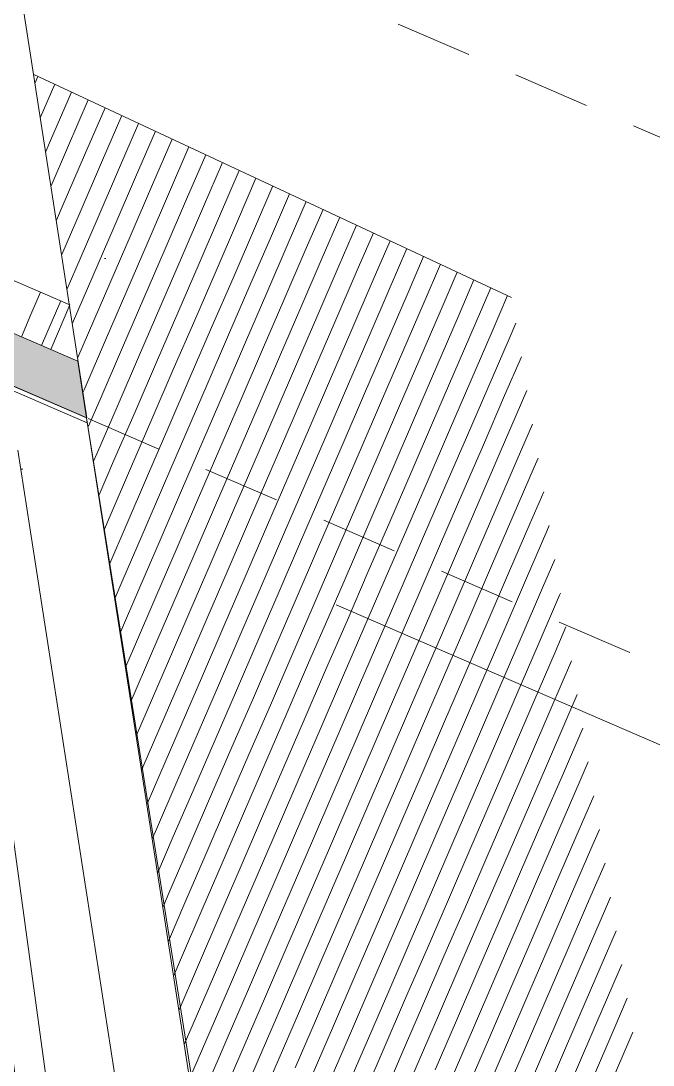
# Model space of a CAD drawing. Header units: millimetres. Extents: x 12535370 to 12566104, y 356204400 to 356234587.
# Drawn here: x 12554841 to 12557449, y 356220741 to 356225046 of the extents above; entities that cross this region are included whole.
import ezdxf
from ezdxf.enums import TextEntityAlignment as Align

# ---------------------------------------------------------------- set-up
doc = ezdxf.new("R2010")
doc.units = ezdxf.units.MM
doc.header["$MEASUREMENT"] = 0
doc.linetypes.add('Dashed Long', pattern=[529.166651, 317.499995, -211.666656])
doc.linetypes.add('Dot & Dashed', pattern=[6702.78, 3527.78, -1763.89, 0, -1411.11])
for name, color, linetype in [('New_045 Dachkonstruktionen', 7, 'Continuous'), ('New_255 Plangrafiken', 7, 'Continuous'), ('New_290 Raster _ Achsen', 7, 'Continuous')]:
    doc.layers.add(name, color=color, linetype=linetype)
for name, color, linetype, lineweight in [('New_045 Dachkonstruktionen_Pen_No__1', 7, 'Continuous', 13), ('New_255 Plangrafiken_Pen_No__1', 7, 'Continuous', 13), ('New_255 Plangrafiken_Pen_No__39', 8, 'Continuous', 13), ('New_290 Raster _ Achsen_Pen_No__108', 7, 'Continuous', 13), ('New_Baulinie_Pen_No__21', 1, 'Continuous', 13)]:
    doc.layers.add(name, color=color, linetype=linetype, lineweight=lineweight)
doc.layers.add('New_255 Plangrafiken_Pen_No__38', color=253, linetype='Continuous', lineweight=13, true_color=0xa2a2a2)
doc.styles.add('GENERATED_STYLE_1', font='arial.ttf')

# ---------------------------------------------------------------- blocks, each defined once
blk = doc.blocks.new('Roof_1', base_point=(12552145.5, 356220991.7))
at = {"layer": 'New_045 Dachkonstruktionen_Pen_No__1', "color": 7, "linetype": 'Continuous', "lineweight": 13, "flags": 128}
for points in [[(12555111.4, 356223410.1), (12551499.4, 356224970.4)], [(12551502.8, 356224949.7), (12555114.6, 356223389.4)], [(12555111.4, 356223410.1), (12555849.2, 356218685.4)], [(12555114.6, 356223389.4), (12555111.4, 356223410.1)]]:
    blk.add_lwpolyline(points, dxfattribs=at)
blk = doc.blocks.new('*X10', base_point=(12240439.2, 356160438.4))
at = {"layer": 'New_255 Plangrafiken_Pen_No__39', "color": 8, "linetype": 'Continuous', "lineweight": 13}
for p, q in [((12554922.1, 356223927.5), (12554882.5, 356223835.7)), ((12554922.1, 356223927.5), (12554882.5, 356223835.7)), ((12555005.6, 356223891.5), (12554966, 356223799.7)), ((12555005.6, 356223891.5), (12554966, 356223799.7)), ((12554882.5, 356223835.7), (12554842.8, 356223743.9)), ((12554882.5, 356223835.7), (12554842.8, 356223743.9)), ((12554966, 356223799.7), (12554926.3, 356223707.9)), ((12554966, 356223799.7), (12554926.3, 356223707.9))]:
    blk.add_line(p, q, dxfattribs=at)
blk = doc.blocks.new('Fill_2', base_point=(12240439.2, 356160438.4))
at = {"layer": 'New_255 Plangrafiken_Pen_No__39', "color": 8, "linetype": 'Continuous', "lineweight": 13, "flags": 128}
blk.add_lwpolyline([(12554964.2, 356223691.5), (12544705.2, 356228123.2), (12544784.6, 356228306.8), (12555043.5, 356223875.1)], close=True, dxfattribs=at)
at = {"layer": 'New_255 Plangrafiken_Pen_No__39', "color": 8, "linetype": 'Continuous', "lineweight": 13}
blk.add_blockref('*X10', (12240439.2, 356160438.4), dxfattribs=at)
blk = doc.blocks.new('*X12', base_point=(12240439.2, 356160438.4))
at = {"layer": 'New_255 Plangrafiken_Pen_No__39', "color": 8, "linetype": 'Continuous', "lineweight": 13}
for p, q in [((12554911.4, 356224817.4), (12554900, 356224790.8)), ((12554911.4, 356224817.4), (12554900, 356224790.8)), ((12554980.6, 356224785.1), (12554921.9, 356224649.3)), ((12554980.6, 356224785.1), (12554921.9, 356224649.3)), ((12555049.8, 356224752.8), (12554963.5, 356224553)), ((12555049.8, 356224752.8), (12554963.5, 356224553)), ((12555119, 356224720.6), (12555033.6, 356224522.8)), ((12555119, 356224720.6), (12555033.6, 356224522.8)), ((12555188.2, 356224688.3), (12555103.6, 356224492.5)), ((12555188.2, 356224688.3), (12555103.6, 356224492.5)), ((12555257.4, 356224656), (12555173.7, 356224462.3)), ((12555257.4, 356224656), (12555173.7, 356224462.3)), ((12555326.6, 356224623.8), (12555243.7, 356224432)), ((12555326.6, 356224623.8), (12555243.7, 356224432)), ((12555395.7, 356224591.5), (12555313.8, 356224401.7)), ((12555395.7, 356224591.5), (12555313.8, 356224401.7)), ((12554963.5, 356224553), (12554943.9, 356224507.7)), ((12554963.5, 356224553), (12554943.9, 356224507.7)), ((12555464.9, 356224559.2), (12555383.8, 356224371.5)), ((12555464.9, 356224559.2), (12555383.8, 356224371.5)), ((12555534.1, 356224526.9), (12555453.9, 356224341.2)), ((12555534.1, 356224526.9), (12555453.9, 356224341.2)), ((12555033.6, 356224522.8), (12554965.9, 356224366.1)), ((12555033.6, 356224522.8), (12554965.9, 356224366.1)), ((12555103.6, 356224492.5), (12555015.5, 356224288.6)), ((12555103.6, 356224492.5), (12555015.5, 356224288.6)), ((12555603.3, 356224494.7), (12555523.9, 356224310.9)), ((12555603.3, 356224494.7), (12555523.9, 356224310.9)), ((12555173.7, 356224462.3), (12555085.6, 356224258.3)), ((12555173.7, 356224462.3), (12555085.6, 356224258.3)), ((12555672.5, 356224462.4), (12555594, 356224280.7)), ((12555672.5, 356224462.4), (12555594, 356224280.7)), ((12555243.7, 356224432), (12555155.6, 356224228.1)), ((12555243.7, 356224432), (12555155.6, 356224228.1)), ((12555313.8, 356224401.7), (12555225.7, 356224197.8)), ((12555313.8, 356224401.7), (12555225.7, 356224197.8)), ((12555741.7, 356224430.1), (12555664.1, 356224250.4)), ((12555741.7, 356224430.1), (12555664.1, 356224250.4)), ((12555810.9, 356224397.9), (12555734.1, 356224220.2)), ((12555810.9, 356224397.9), (12555734.1, 356224220.2)), ((12555383.8, 356224371.5), (12555295.7, 356224167.6)), ((12555383.8, 356224371.5), (12555295.7, 356224167.6)), ((12555880.1, 356224365.6), (12555804.2, 356224189.9)), ((12555880.1, 356224365.6), (12555804.2, 356224189.9)), ((12555453.9, 356224341.2), (12555365.8, 356224137.3)), ((12555453.9, 356224341.2), (12555365.8, 356224137.3)), ((12555523.9, 356224310.9), (12555435.9, 356224107)), ((12555523.9, 356224310.9), (12555435.9, 356224107)), ((12555949.2, 356224333.3), (12555874.2, 356224159.6)), ((12555949.2, 356224333.3), (12555874.2, 356224159.6)), ((12555015.5, 356224288.6), (12554987.9, 356224224.6)), ((12555015.5, 356224288.6), (12554987.9, 356224224.6)), ((12555594, 356224280.7), (12555505.9, 356224076.8)), ((12555594, 356224280.7), (12555505.9, 356224076.8)), ((12556018.4, 356224301.1), (12555944.3, 356224129.4)), ((12556018.4, 356224301.1), (12555944.3, 356224129.4)), ((12556087.6, 356224268.8), (12556014.3, 356224099.1)), ((12556087.6, 356224268.8), (12556014.3, 356224099.1)), ((12555085.6, 356224258.3), (12555009.8, 356224083)), ((12555085.6, 356224258.3), (12555009.8, 356224083)), ((12555155.6, 356224228.1), (12555067.6, 356224024.2)), ((12555155.6, 356224228.1), (12555067.6, 356224024.2)), ((12555664.1, 356224250.4), (12555576, 356224046.5)), ((12555664.1, 356224250.4), (12555576, 356224046.5)), ((12556156.8, 356224236.5), (12556084.4, 356224068.8)), ((12556156.8, 356224236.5), (12556084.4, 356224068.8)), ((12555225.7, 356224197.8), (12555137.6, 356223993.9)), ((12555225.7, 356224197.8), (12555137.6, 356223993.9)), ((12555734.1, 356224220.2), (12555646, 356224016.2)), ((12555734.1, 356224220.2), (12555646, 356224016.2)), ((12555804.2, 356224189.9), (12555716.1, 356223986)), ((12555804.2, 356224189.9), (12555716.1, 356223986)), ((12556226, 356224204.2), (12556154.4, 356224038.6)), ((12556226, 356224204.2), (12556154.4, 356224038.6)), ((12555295.7, 356224167.6), (12555207.7, 356223963.6)), ((12555295.7, 356224167.6), (12555207.7, 356223963.6)), ((12555874.2, 356224159.6), (12555786.1, 356223955.7)), ((12555874.2, 356224159.6), (12555786.1, 356223955.7)), ((12556295.2, 356224172), (12556224.5, 356224008.3)), ((12556295.2, 356224172), (12556224.5, 356224008.3)), ((12556364.4, 356224139.7), (12556294.5, 356223978.1)), ((12556364.4, 356224139.7), (12556294.5, 356223978.1)), ((12555365.8, 356224137.3), (12555277.7, 356223933.4)), ((12555365.8, 356224137.3), (12555277.7, 356223933.4)), ((12555435.9, 356224107), (12555347.8, 356223903.1)), ((12555435.9, 356224107), (12555347.8, 356223903.1)), ((12555944.3, 356224129.4), (12555856.2, 356223925.5)), ((12555944.3, 356224129.4), (12555856.2, 356223925.5)), ((12556014.3, 356224099.1), (12555926.2, 356223895.2)), ((12556014.3, 356224099.1), (12555926.2, 356223895.2)), ((12556433.6, 356224107.4), (12556364.6, 356223947.8)), ((12556433.6, 356224107.4), (12556364.6, 356223947.8)), ((12555505.9, 356224076.8), (12555417.8, 356223872.9)), ((12555505.9, 356224076.8), (12555417.8, 356223872.9)), ((12556084.4, 356224068.8), (12555996.3, 356223864.9)), ((12556084.4, 356224068.8), (12555996.3, 356223864.9)), ((12556502.7, 356224075.2), (12556434.6, 356223917.5)), ((12556502.7, 356224075.2), (12556434.6, 356223917.5)), ((12555067.6, 356224024.2), (12555031.8, 356223941.4)), ((12555067.6, 356224024.2), (12555031.8, 356223941.4)), ((12555576, 356224046.5), (12555487.9, 356223842.6)), ((12555576, 356224046.5), (12555487.9, 356223842.6)), ((12555646, 356224016.2), (12555557.9, 356223812.3)), ((12555646, 356224016.2), (12555557.9, 356223812.3)), ((12556154.4, 356224038.6), (12556066.3, 356223834.7)), ((12556154.4, 356224038.6), (12556066.3, 356223834.7)), ((12556571.9, 356224042.9), (12556504.7, 356223887.3)), ((12556571.9, 356224042.9), (12556504.7, 356223887.3)), ((12556641.1, 356224010.6), (12556574.8, 356223857)), ((12556641.1, 356224010.6), (12556574.8, 356223857)), ((12555137.6, 356223993.9), (12555053.8, 356223799.9)), ((12555137.6, 356223993.9), (12555053.8, 356223799.9)), ((12555716.1, 356223986), (12555628, 356223782.1)), ((12555716.1, 356223986), (12555628, 356223782.1)), ((12556224.5, 356224008.3), (12556136.4, 356223804.4)), ((12556224.5, 356224008.3), (12556136.4, 356223804.4)), ((12556294.5, 356223978.1), (12556206.5, 356223774.1)), ((12556294.5, 356223978.1), (12556206.5, 356223774.1)), ((12556710.3, 356223978.3), (12556644.8, 356223826.7)), ((12556710.3, 356223978.3), (12556644.8, 356223826.7)), ((12555207.7, 356223963.6), (12555119.6, 356223759.7)), ((12555207.7, 356223963.6), (12555119.6, 356223759.7)), ((12555277.7, 356223933.4), (12555189.6, 356223729.5)), ((12555277.7, 356223933.4), (12555189.6, 356223729.5)), ((12555786.1, 356223955.7), (12555698, 356223751.8)), ((12555786.1, 356223955.7), (12555698, 356223751.8)), ((12555856.2, 356223925.5), (12555768.1, 356223721.6)), ((12555856.2, 356223925.5), (12555768.1, 356223721.6)), ((12556364.6, 356223947.8), (12556276.5, 356223743.9)), ((12556364.6, 356223947.8), (12556276.5, 356223743.9)), ((12556779.5, 356223946.1), (12556714.9, 356223796.5)), ((12556779.5, 356223946.1), (12556714.9, 356223796.5)), ((12555347.8, 356223903.1), (12555259.7, 356223699.2)), ((12555347.8, 356223903.1), (12555259.7, 356223699.2)), ((12555926.2, 356223895.2), (12555838.2, 356223691.3)), ((12555926.2, 356223895.2), (12555838.2, 356223691.3)), ((12556434.6, 356223917.5), (12556346.6, 356223713.6)), ((12556434.6, 356223917.5), (12556346.6, 356223713.6)), ((12556504.7, 356223887.3), (12556416.6, 356223683.4)), ((12556504.7, 356223887.3), (12556416.6, 356223683.4)), ((12556848.7, 356223913.8), (12556784.9, 356223766.2)), ((12556848.7, 356223913.8), (12556784.9, 356223766.2)), ((12555417.8, 356223872.9), (12555329.7, 356223669)), ((12555417.8, 356223872.9), (12555329.7, 356223669)), ((12555487.9, 356223842.6), (12555399.8, 356223638.7)), ((12555487.9, 356223842.6), (12555399.8, 356223638.7)), ((12555996.3, 356223864.9), (12555908.2, 356223661)), ((12555996.3, 356223864.9), (12555908.2, 356223661)), ((12556574.8, 356223857), (12556486.7, 356223653.1)), ((12556574.8, 356223857), (12556486.7, 356223653.1)), ((12555557.9, 356223812.3), (12555469.8, 356223608.4)), ((12555557.9, 356223812.3), (12555469.8, 356223608.4)), ((12556066.3, 356223834.7), (12555978.3, 356223630.8)), ((12556066.3, 356223834.7), (12555978.3, 356223630.8)), ((12556136.4, 356223804.4), (12556048.3, 356223600.5)), ((12556136.4, 356223804.4), (12556048.3, 356223600.5)), ((12556644.8, 356223826.7), (12556556.7, 356223622.8)), ((12556644.8, 356223826.7), (12556556.7, 356223622.8)), ((12556714.9, 356223796.5), (12556626.8, 356223592.6)), ((12556714.9, 356223796.5), (12556626.8, 356223592.6)), ((12556882.9, 356223800.7), (12556855, 356223736)), ((12556882.9, 356223800.7), (12556855, 356223736)), ((12555119.6, 356223759.7), (12555075.8, 356223658.3)), ((12555119.6, 356223759.7), (12555075.8, 356223658.3)), ((12555628, 356223782.1), (12555539.9, 356223578.2)), ((12555628, 356223782.1), (12555539.9, 356223578.2)), ((12555698, 356223751.8), (12555610, 356223547.9)), ((12555698, 356223751.8), (12555610, 356223547.9)), ((12556206.5, 356223774.1), (12556118.4, 356223570.2)), ((12556206.5, 356223774.1), (12556118.4, 356223570.2)), ((12556784.9, 356223766.2), (12556696.8, 356223562.3)), ((12556784.9, 356223766.2), (12556696.8, 356223562.3)), ((12555189.6, 356223729.5), (12555101.5, 356223525.6)), ((12555189.6, 356223729.5), (12555101.5, 356223525.6)), ((12555768.1, 356223721.6), (12555680, 356223517.6)), ((12555768.1, 356223721.6), (12555680, 356223517.6)), ((12556276.5, 356223743.9), (12556188.4, 356223540)), ((12556276.5, 356223743.9), (12556188.4, 356223540)), ((12556346.6, 356223713.6), (12556258.5, 356223509.7)), ((12556346.6, 356223713.6), (12556258.5, 356223509.7)), ((12556855, 356223736), (12556766.9, 356223532.1)), ((12556855, 356223736), (12556766.9, 356223532.1)), ((12555259.7, 356223699.2), (12555171.6, 356223495.3)), ((12555259.7, 356223699.2), (12555171.6, 356223495.3)), ((12555329.7, 356223669), (12555241.7, 356223465)), ((12555329.7, 356223669), (12555241.7, 356223465)), ((12555838.2, 356223691.3), (12555750.1, 356223487.4)), ((12555838.2, 356223691.3), (12555750.1, 356223487.4)), ((12556416.6, 356223683.4), (12556328.5, 356223479.5)), ((12556416.6, 356223683.4), (12556328.5, 356223479.5)), ((12555399.8, 356223638.7), (12555311.7, 356223434.8)), ((12555399.8, 356223638.7), (12555311.7, 356223434.8)), ((12555908.2, 356223661), (12555820.1, 356223457.1)), ((12555908.2, 356223661), (12555820.1, 356223457.1)), ((12555978.3, 356223630.8), (12555890.2, 356223426.9)), ((12555978.3, 356223630.8), (12555890.2, 356223426.9)), ((12556486.7, 356223653.1), (12556398.6, 356223449.2)), ((12556486.7, 356223653.1), (12556398.6, 356223449.2)), ((12556556.7, 356223622.8), (12556468.6, 356223418.9)), ((12556556.7, 356223622.8), (12556468.6, 356223418.9)), ((12556905.9, 356223661.5), (12556836.9, 356223501.8)), ((12556905.9, 356223661.5), (12556836.9, 356223501.8)), ((12555469.8, 356223608.4), (12555381.8, 356223404.5)), ((12555469.8, 356223608.4), (12555381.8, 356223404.5)), ((12556048.3, 356223600.5), (12555960.2, 356223396.6)), ((12556048.3, 356223600.5), (12555960.2, 356223396.6)), ((12556626.8, 356223592.6), (12556538.7, 356223388.7)), ((12556626.8, 356223592.6), (12556538.7, 356223388.7)), ((12555539.9, 356223578.2), (12555451.8, 356223374.3)), ((12555539.9, 356223578.2), (12555451.8, 356223374.3)), ((12555610, 356223547.9), (12555521.9, 356223344)), ((12555610, 356223547.9), (12555521.9, 356223344)), ((12556118.4, 356223570.2), (12556030.3, 356223366.3)), ((12556118.4, 356223570.2), (12556030.3, 356223366.3)), ((12556188.4, 356223540), (12556100.3, 356223336.1)), ((12556188.4, 356223540), (12556100.3, 356223336.1)), ((12556696.8, 356223562.3), (12556608.7, 356223358.4)), ((12556696.8, 356223562.3), (12556608.7, 356223358.4)), ((12555101.5, 356223525.6), (12555097.7, 356223516.8)), ((12555101.5, 356223525.6), (12555097.7, 356223516.8)), ((12555171.6, 356223495.3), (12555119.7, 356223375.2)), ((12555171.6, 356223495.3), (12555119.7, 356223375.2)), ((12555680, 356223517.6), (12555591.9, 356223313.7)), ((12555680, 356223517.6), (12555591.9, 356223313.7)), ((12556258.5, 356223509.7), (12556170.4, 356223305.8)), ((12556258.5, 356223509.7), (12556170.4, 356223305.8)), ((12556766.9, 356223532.1), (12556678.8, 356223328.1)), ((12556766.9, 356223532.1), (12556678.8, 356223328.1)), ((12556836.9, 356223501.8), (12556748.9, 356223297.9)), ((12556836.9, 356223501.8), (12556748.9, 356223297.9)), ((12556928.9, 356223522.3), (12556907, 356223471.5)), ((12556928.9, 356223522.3), (12556907, 356223471.5)), ((12555241.7, 356223465), (12555153.6, 356223261.1)), ((12555241.7, 356223465), (12555153.6, 356223261.1)), ((12555750.1, 356223487.4), (12555662, 356223283.5)), ((12555750.1, 356223487.4), (12555662, 356223283.5)), ((12555820.1, 356223457.1), (12555732, 356223253.2)), ((12555820.1, 356223457.1), (12555732, 356223253.2)), ((12556328.5, 356223479.5), (12556240.4, 356223275.5)), ((12556328.5, 356223479.5), (12556240.4, 356223275.5)), ((12556907, 356223471.5), (12556818.9, 356223267.6)), ((12556907, 356223471.5), (12556818.9, 356223267.6)), ((12555311.7, 356223434.8), (12555223.6, 356223230.9)), ((12555311.7, 356223434.8), (12555223.6, 356223230.9)), ((12555890.2, 356223426.9), (12555802.1, 356223222.9)), ((12555890.2, 356223426.9), (12555802.1, 356223222.9)), ((12556398.6, 356223449.2), (12556310.5, 356223245.3)), ((12556398.6, 356223449.2), (12556310.5, 356223245.3)), ((12556468.6, 356223418.9), (12556380.6, 356223215)), ((12556468.6, 356223418.9), (12556380.6, 356223215)), ((12555381.8, 356223404.5), (12555293.7, 356223200.6)), ((12555381.8, 356223404.5), (12555293.7, 356223200.6)), ((12555451.8, 356223374.3), (12555363.7, 356223170.3)), ((12555451.8, 356223374.3), (12555363.7, 356223170.3)), ((12555960.2, 356223396.6), (12555872.1, 356223192.7)), ((12555960.2, 356223396.6), (12555872.1, 356223192.7)), ((12556030.3, 356223366.3), (12555942.2, 356223162.4)), ((12556030.3, 356223366.3), (12555942.2, 356223162.4)), ((12556538.7, 356223388.7), (12556450.6, 356223184.8)), ((12556538.7, 356223388.7), (12556450.6, 356223184.8)), ((12556951.9, 356223383.1), (12556889, 356223237.4)), ((12556951.9, 356223383.1), (12556889, 356223237.4)), ((12555521.9, 356223344), (12555433.8, 356223140.1)), ((12555521.9, 356223344), (12555433.8, 356223140.1)), ((12556100.3, 356223336.1), (12556012.3, 356223132.2)), ((12556100.3, 356223336.1), (12556012.3, 356223132.2)), ((12556608.7, 356223358.4), (12556520.7, 356223154.5)), ((12556608.7, 356223358.4), (12556520.7, 356223154.5)), ((12556678.8, 356223328.1), (12556590.7, 356223124.2)), ((12556678.8, 356223328.1), (12556590.7, 356223124.2)), ((12555591.9, 356223313.7), (12555503.8, 356223109.8)), ((12555591.9, 356223313.7), (12555503.8, 356223109.8)), ((12555662, 356223283.5), (12555573.9, 356223079.6)), ((12555662, 356223283.5), (12555573.9, 356223079.6)), ((12556170.4, 356223305.8), (12556082.3, 356223101.9)), ((12556170.4, 356223305.8), (12556082.3, 356223101.9)), ((12556748.9, 356223297.9), (12556660.8, 356223094)), ((12556748.9, 356223297.9), (12556660.8, 356223094)), ((12555153.6, 356223261.1), (12555141.7, 356223233.6)), ((12555153.6, 356223261.1), (12555141.7, 356223233.6)), ((12555732, 356223253.2), (12555643.9, 356223049.3)), ((12555732, 356223253.2), (12555643.9, 356223049.3)), ((12556240.4, 356223275.5), (12556152.4, 356223071.6)), ((12556240.4, 356223275.5), (12556152.4, 356223071.6)), ((12556310.5, 356223245.3), (12556222.4, 356223041.4)), ((12556310.5, 356223245.3), (12556222.4, 356223041.4)), ((12556818.9, 356223267.6), (12556730.8, 356223063.7)), ((12556818.9, 356223267.6), (12556730.8, 356223063.7)), ((12556889, 356223237.4), (12556800.9, 356223033.4)), ((12556889, 356223237.4), (12556800.9, 356223033.4)), ((12556974.9, 356223243.9), (12556959, 356223207.1)), ((12556974.9, 356223243.9), (12556959, 356223207.1)), ((12555223.6, 356223230.9), (12555163.7, 356223092.1)), ((12555223.6, 356223230.9), (12555163.7, 356223092.1)), ((12555293.7, 356223200.6), (12555205.6, 356222996.7)), ((12555293.7, 356223200.6), (12555205.6, 356222996.7)), ((12555802.1, 356223222.9), (12555714, 356223019)), ((12555802.1, 356223222.9), (12555714, 356223019)), ((12555872.1, 356223192.7), (12555784.1, 356222988.8)), ((12555872.1, 356223192.7), (12555784.1, 356222988.8)), ((12556380.6, 356223215), (12556292.5, 356223011.1)), ((12556380.6, 356223215), (12556292.5, 356223011.1)), ((12556959, 356223207.1), (12556870.9, 356223003.2)), ((12556959, 356223207.1), (12556870.9, 356223003.2)), ((12555363.7, 356223170.3), (12555275.6, 356222966.4)), ((12555363.7, 356223170.3), (12555275.6, 356222966.4)), ((12555942.2, 356223162.4), (12555854.1, 356222958.5)), ((12555942.2, 356223162.4), (12555854.1, 356222958.5)), ((12556450.6, 356223184.8), (12556362.5, 356222980.8)), ((12556450.6, 356223184.8), (12556362.5, 356222980.8)), ((12556520.7, 356223154.5), (12556432.6, 356222950.6)), ((12556520.7, 356223154.5), (12556432.6, 356222950.6)), ((12555433.8, 356223140.1), (12555345.7, 356222936.2)), ((12555433.8, 356223140.1), (12555345.7, 356222936.2)), ((12555503.8, 356223109.8), (12555415.8, 356222905.9)), ((12555503.8, 356223109.8), (12555415.8, 356222905.9)), ((12556012.3, 356223132.2), (12555924.2, 356222928.2)), ((12556012.3, 356223132.2), (12555924.2, 356222928.2)), ((12556590.7, 356223124.2), (12556502.6, 356222920.3)), ((12556590.7, 356223124.2), (12556502.6, 356222920.3)), ((12555573.9, 356223079.6), (12555485.8, 356222875.6)), ((12555573.9, 356223079.6), (12555485.8, 356222875.6)), ((12556082.3, 356223101.9), (12555994.2, 356222898)), ((12556082.3, 356223101.9), (12555994.2, 356222898)), ((12556152.4, 356223071.6), (12556064.3, 356222867.7)), ((12556152.4, 356223071.6), (12556064.3, 356222867.7)), ((12556660.8, 356223094), (12556572.7, 356222890.1)), ((12556660.8, 356223094), (12556572.7, 356222890.1)), ((12556730.8, 356223063.7), (12556642.7, 356222859.8)), ((12556730.8, 356223063.7), (12556642.7, 356222859.8)), ((12556997.9, 356223104.7), (12556941, 356222972.9)), ((12556997.9, 356223104.7), (12556941, 356222972.9)), ((12555643.9, 356223049.3), (12555555.9, 356222845.4)), ((12555643.9, 356223049.3), (12555555.9, 356222845.4)), ((12555714, 356223019), (12555625.9, 356222815.1)), ((12555714, 356223019), (12555625.9, 356222815.1)), ((12556222.4, 356223041.4), (12556134.3, 356222837.5)), ((12556222.4, 356223041.4), (12556134.3, 356222837.5)), ((12556800.9, 356223033.4), (12556712.8, 356222829.5)), ((12556800.9, 356223033.4), (12556712.8, 356222829.5)), ((12555205.6, 356222996.7), (12555185.6, 356222950.5)), ((12555205.6, 356222996.7), (12555185.6, 356222950.5)), ((12555784.1, 356222988.8), (12555696, 356222784.9)), ((12555784.1, 356222988.8), (12555696, 356222784.9)), ((12556292.5, 356223011.1), (12556204.4, 356222807.2)), ((12556292.5, 356223011.1), (12556204.4, 356222807.2)), ((12556362.5, 356222980.8), (12556274.4, 356222776.9)), ((12556362.5, 356222980.8), (12556274.4, 356222776.9)), ((12556870.9, 356223003.2), (12556782.8, 356222799.3)), ((12556870.9, 356223003.2), (12556782.8, 356222799.3)), ((12555275.6, 356222966.4), (12555207.6, 356222808.9)), ((12555275.6, 356222966.4), (12555207.6, 356222808.9)), ((12555345.7, 356222936.2), (12555257.6, 356222732.3)), ((12555345.7, 356222936.2), (12555257.6, 356222732.3)), ((12555854.1, 356222958.5), (12555766, 356222754.6)), ((12555854.1, 356222958.5), (12555766, 356222754.6)), ((12556432.6, 356222950.6), (12556344.5, 356222746.7)), ((12556432.6, 356222950.6), (12556344.5, 356222746.7)), ((12556941, 356222972.9), (12556852.9, 356222769)), ((12556941, 356222972.9), (12556852.9, 356222769)), ((12557011, 356222942.7), (12556923, 356222738.7)), ((12557011, 356222942.7), (12556923, 356222738.7)), ((12557020.9, 356222965.5), (12557011, 356222942.7)), ((12557020.9, 356222965.5), (12557011, 356222942.7)), ((12555415.8, 356222905.9), (12555327.7, 356222702)), ((12555415.8, 356222905.9), (12555327.7, 356222702)), ((12555924.2, 356222928.2), (12555836.1, 356222724.3)), ((12555924.2, 356222928.2), (12555836.1, 356222724.3)), ((12555994.2, 356222898), (12555906.1, 356222694.1)), ((12555994.2, 356222898), (12555906.1, 356222694.1)), ((12556502.6, 356222920.3), (12556414.5, 356222716.4)), ((12556502.6, 356222920.3), (12556414.5, 356222716.4)), ((12556572.7, 356222890.1), (12556484.6, 356222686.1)), ((12556572.7, 356222890.1), (12556484.6, 356222686.1)), ((12555485.8, 356222875.6), (12555397.7, 356222671.7)), ((12555485.8, 356222875.6), (12555397.7, 356222671.7)), ((12556064.3, 356222867.7), (12555976.2, 356222663.8)), ((12556064.3, 356222867.7), (12555976.2, 356222663.8)), ((12556642.7, 356222859.8), (12556554.7, 356222655.9)), ((12556642.7, 356222859.8), (12556554.7, 356222655.9)), ((12555555.9, 356222845.4), (12555467.8, 356222641.5)), ((12555555.9, 356222845.4), (12555467.8, 356222641.5)), ((12555625.9, 356222815.1), (12555537.8, 356222611.2)), ((12555625.9, 356222815.1), (12555537.8, 356222611.2)), ((12556134.3, 356222837.5), (12556046.2, 356222633.5)), ((12556134.3, 356222837.5), (12556046.2, 356222633.5)), ((12556204.4, 356222807.2), (12556116.3, 356222603.3)), ((12556204.4, 356222807.2), (12556116.3, 356222603.3)), ((12556712.8, 356222829.5), (12556624.7, 356222625.6)), ((12556712.8, 356222829.5), (12556624.7, 356222625.6)), ((12557043.9, 356222826.3), (12556993, 356222708.5)), ((12557043.9, 356222826.3), (12556993, 356222708.5)), ((12555696, 356222784.9), (12555607.9, 356222580.9)), ((12555696, 356222784.9), (12555607.9, 356222580.9)), ((12556274.4, 356222776.9), (12556186.4, 356222573)), ((12556274.4, 356222776.9), (12556186.4, 356222573)), ((12556782.8, 356222799.3), (12556694.8, 356222595.4)), ((12556782.8, 356222799.3), (12556694.8, 356222595.4)), ((12556852.9, 356222769), (12556764.8, 356222565.1)), ((12556852.9, 356222769), (12556764.8, 356222565.1)), ((12555257.6, 356222732.3), (12555229.6, 356222667.4)), ((12555257.6, 356222732.3), (12555229.6, 356222667.4)), ((12555766, 356222754.6), (12555677.9, 356222550.7)), ((12555766, 356222754.6), (12555677.9, 356222550.7)), ((12555836.1, 356222724.3), (12555748, 356222520.4)), ((12555836.1, 356222724.3), (12555748, 356222520.4)), ((12556344.5, 356222746.7), (12556256.4, 356222542.8)), ((12556344.5, 356222746.7), (12556256.4, 356222542.8)), ((12556923, 356222738.7), (12556834.9, 356222534.8)), ((12556923, 356222738.7), (12556834.9, 356222534.8)), ((12555327.7, 356222702), (12555251.6, 356222525.8)), ((12555327.7, 356222702), (12555251.6, 356222525.8)), ((12555906.1, 356222694.1), (12555818, 356222490.2)), ((12555906.1, 356222694.1), (12555818, 356222490.2)), ((12556414.5, 356222716.4), (12556326.5, 356222512.5)), ((12556414.5, 356222716.4), (12556326.5, 356222512.5)), ((12556484.6, 356222686.1), (12556396.5, 356222482.2)), ((12556484.6, 356222686.1), (12556396.5, 356222482.2)), ((12556993, 356222708.5), (12556904.9, 356222504.6)), ((12556993, 356222708.5), (12556904.9, 356222504.6)), ((12557063.1, 356222678.2), (12556975, 356222474.3)), ((12557063.1, 356222678.2), (12556975, 356222474.3)), ((12557066.9, 356222687.1), (12557063.1, 356222678.2)), ((12557066.9, 356222687.1), (12557063.1, 356222678.2)), ((12555397.7, 356222671.7), (12555309.6, 356222467.8)), ((12555397.7, 356222671.7), (12555309.6, 356222467.8)), ((12555467.8, 356222641.5), (12555379.7, 356222437.6)), ((12555467.8, 356222641.5), (12555379.7, 356222437.6)), ((12555976.2, 356222663.8), (12555888.1, 356222459.9)), ((12555976.2, 356222663.8), (12555888.1, 356222459.9)), ((12556046.2, 356222633.5), (12555958.2, 356222429.6)), ((12556046.2, 356222633.5), (12555958.2, 356222429.6)), ((12556554.7, 356222655.9), (12556466.6, 356222452)), ((12556554.7, 356222655.9), (12556466.6, 356222452)), ((12555537.8, 356222611.2), (12555449.7, 356222407.3)), ((12555537.8, 356222611.2), (12555449.7, 356222407.3)), ((12556116.3, 356222603.3), (12556028.2, 356222399.4)), ((12556116.3, 356222603.3), (12556028.2, 356222399.4)), ((12556624.7, 356222625.6), (12556536.6, 356222421.7)), ((12556624.7, 356222625.6), (12556536.6, 356222421.7)), ((12556694.8, 356222595.4), (12556606.7, 356222391.4)), ((12556694.8, 356222595.4), (12556606.7, 356222391.4)), ((12555607.9, 356222580.9), (12555519.8, 356222377)), ((12555607.9, 356222580.9), (12555519.8, 356222377)), ((12555677.9, 356222550.7), (12555589.9, 356222346.8)), ((12555677.9, 356222550.7), (12555589.9, 356222346.8)), ((12556186.4, 356222573), (12556098.3, 356222369.1)), ((12556186.4, 356222573), (12556098.3, 356222369.1)), ((12556764.8, 356222565.1), (12556676.7, 356222361.2)), ((12556764.8, 356222565.1), (12556676.7, 356222361.2)), ((12557089.9, 356222547.9), (12557045, 356222444)), ((12557089.9, 356222547.9), (12557045, 356222444)), ((12555748, 356222520.4), (12555659.9, 356222316.5)), ((12555748, 356222520.4), (12555659.9, 356222316.5)), ((12556256.4, 356222542.8), (12556168.3, 356222338.8)), ((12556256.4, 356222542.8), (12556168.3, 356222338.8)), ((12556326.5, 356222512.5), (12556238.4, 356222308.6)), ((12556326.5, 356222512.5), (12556238.4, 356222308.6)), ((12556834.9, 356222534.8), (12556746.8, 356222330.9)), ((12556834.9, 356222534.8), (12556746.8, 356222330.9)), ((12556904.9, 356222504.6), (12556816.8, 356222300.7)), ((12556904.9, 356222504.6), (12556816.8, 356222300.7)), ((12555309.6, 356222467.8), (12555273.5, 356222384.2)), ((12555309.6, 356222467.8), (12555273.5, 356222384.2)), ((12555818, 356222490.2), (12555730, 356222286.2)), ((12555818, 356222490.2), (12555730, 356222286.2)), ((12555888.1, 356222459.9), (12555800, 356222256)), ((12555888.1, 356222459.9), (12555800, 356222256)), ((12556396.5, 356222482.2), (12556308.4, 356222278.3)), ((12556396.5, 356222482.2), (12556308.4, 356222278.3)), ((12556975, 356222474.3), (12556886.9, 356222270.4)), ((12556975, 356222474.3), (12556886.9, 356222270.4)), ((12555379.7, 356222437.6), (12555295.5, 356222242.7)), ((12555379.7, 356222437.6), (12555295.5, 356222242.7)), ((12555958.2, 356222429.6), (12555870.1, 356222225.7)), ((12555958.2, 356222429.6), (12555870.1, 356222225.7)), ((12556466.6, 356222452), (12556378.5, 356222248.1)), ((12556466.6, 356222452), (12556378.5, 356222248.1)), ((12556536.6, 356222421.7), (12556448.5, 356222217.8)), ((12556536.6, 356222421.7), (12556448.5, 356222217.8)), ((12557045, 356222444), (12556956.9, 356222240.1)), ((12557045, 356222444), (12556956.9, 356222240.1)), ((12555449.7, 356222407.3), (12555361.7, 356222203.4)), ((12555449.7, 356222407.3), (12555361.7, 356222203.4)), ((12555519.8, 356222377), (12555431.7, 356222173.1)), ((12555519.8, 356222377), (12555431.7, 356222173.1)), ((12556028.2, 356222399.4), (12555940.1, 356222195.5)), ((12556028.2, 356222399.4), (12555940.1, 356222195.5)), ((12556606.7, 356222391.4), (12556518.6, 356222187.5)), ((12556606.7, 356222391.4), (12556518.6, 356222187.5)), ((12557112.9, 356222408.7), (12557027, 356222209.9)), ((12557112.9, 356222408.7), (12557027, 356222209.9)), ((12555589.9, 356222346.8), (12555501.8, 356222142.9)), ((12555589.9, 356222346.8), (12555501.8, 356222142.9)), ((12556098.3, 356222369.1), (12556010.2, 356222165.2)), ((12556098.3, 356222369.1), (12556010.2, 356222165.2)), ((12556168.3, 356222338.8), (12556080.2, 356222134.9)), ((12556168.3, 356222338.8), (12556080.2, 356222134.9)), ((12556676.7, 356222361.2), (12556588.6, 356222157.3)), ((12556676.7, 356222361.2), (12556588.6, 356222157.3)), ((12556746.8, 356222330.9), (12556658.7, 356222127)), ((12556746.8, 356222330.9), (12556658.7, 356222127)), ((12555659.9, 356222316.5), (12555571.8, 356222112.6)), ((12555659.9, 356222316.5), (12555571.8, 356222112.6)), ((12556238.4, 356222308.6), (12556150.3, 356222104.7)), ((12556238.4, 356222308.6), (12556150.3, 356222104.7)), ((12556816.8, 356222300.7), (12556728.8, 356222096.7)), ((12556816.8, 356222300.7), (12556728.8, 356222096.7)), ((12555730, 356222286.2), (12555641.9, 356222082.3)), ((12555730, 356222286.2), (12555641.9, 356222082.3)), ((12555800, 356222256), (12555711.9, 356222052.1)), ((12555800, 356222256), (12555711.9, 356222052.1)), ((12556308.4, 356222278.3), (12556220.3, 356222074.4)), ((12556308.4, 356222278.3), (12556220.3, 356222074.4)), ((12556378.5, 356222248.1), (12556290.4, 356222044.1)), ((12556378.5, 356222248.1), (12556290.4, 356222044.1)), ((12556886.9, 356222270.4), (12556798.8, 356222066.5)), ((12556886.9, 356222270.4), (12556798.8, 356222066.5)), ((12557135.9, 356222269.5), (12557097.1, 356222179.6)), ((12557135.9, 356222269.5), (12557097.1, 356222179.6)), ((12555361.7, 356222203.4), (12555317.5, 356222101.1)), ((12555361.7, 356222203.4), (12555317.5, 356222101.1)), ((12555870.1, 356222225.7), (12555782, 356222021.8)), ((12555870.1, 356222225.7), (12555782, 356222021.8)), ((12556448.5, 356222217.8), (12556360.5, 356222013.9)), ((12556448.5, 356222217.8), (12556360.5, 356222013.9)), ((12556956.9, 356222240.1), (12556868.9, 356222036.2)), ((12556956.9, 356222240.1), (12556868.9, 356222036.2)), ((12557027, 356222209.9), (12556938.9, 356222006)), ((12557027, 356222209.9), (12556938.9, 356222006)), ((12555431.7, 356222173.1), (12555343.6, 356221969.2)), ((12555431.7, 356222173.1), (12555343.6, 356221969.2)), ((12555940.1, 356222195.5), (12555852, 356221991.6)), ((12555940.1, 356222195.5), (12555852, 356221991.6)), ((12556010.2, 356222165.2), (12555922.1, 356221961.3)), ((12556010.2, 356222165.2), (12555922.1, 356221961.3)), ((12556518.6, 356222187.5), (12556430.5, 356221983.6)), ((12556518.6, 356222187.5), (12556430.5, 356221983.6)), ((12557097.1, 356222179.6), (12557009, 356221975.7)), ((12557097.1, 356222179.6), (12557009, 356221975.7)), ((12555501.8, 356222142.9), (12555413.7, 356221939)), ((12555501.8, 356222142.9), (12555413.7, 356221939)), ((12556080.2, 356222134.9), (12555992.1, 356221931)), ((12556080.2, 356222134.9), (12555992.1, 356221931)), ((12556588.6, 356222157.3), (12556500.6, 356221953.4)), ((12556588.6, 356222157.3), (12556500.6, 356221953.4)), ((12556658.7, 356222127), (12556570.6, 356221923.1)), ((12556658.7, 356222127), (12556570.6, 356221923.1)), ((12557158.9, 356222130.3), (12557079, 356221945.4)), ((12557158.9, 356222130.3), (12557079, 356221945.4)), ((12555571.8, 356222112.6), (12555483.7, 356221908.7)), ((12555571.8, 356222112.6), (12555483.7, 356221908.7)), ((12555641.9, 356222082.3), (12555553.8, 356221878.4)), ((12555641.9, 356222082.3), (12555553.8, 356221878.4)), ((12556150.3, 356222104.7), (12556062.2, 356221900.8)), ((12556150.3, 356222104.7), (12556062.2, 356221900.8)), ((12556220.3, 356222074.4), (12556132.3, 356221870.5)), ((12556220.3, 356222074.4), (12556132.3, 356221870.5)), ((12556728.8, 356222096.7), (12556640.7, 356221892.8)), ((12556728.8, 356222096.7), (12556640.7, 356221892.8)), ((12555711.9, 356222052.1), (12555623.8, 356221848.2)), ((12555711.9, 356222052.1), (12555623.8, 356221848.2)), ((12556290.4, 356222044.1), (12556202.3, 356221840.2)), ((12556290.4, 356222044.1), (12556202.3, 356221840.2)), ((12556798.8, 356222066.5), (12556710.7, 356221862.6)), ((12556798.8, 356222066.5), (12556710.7, 356221862.6)), ((12556868.9, 356222036.2), (12556780.8, 356221832.3)), ((12556868.9, 356222036.2), (12556780.8, 356221832.3)), ((12555782, 356222021.8), (12555693.9, 356221817.9)), ((12555782, 356222021.8), (12555693.9, 356221817.9)), ((12555852, 356221991.6), (12555764, 356221787.6)), ((12555852, 356221991.6), (12555764, 356221787.6)), ((12556360.5, 356222013.9), (12556272.4, 356221810)), ((12556360.5, 356222013.9), (12556272.4, 356221810)), ((12556938.9, 356222006), (12556850.8, 356221802.1)), ((12556938.9, 356222006), (12556850.8, 356221802.1)), ((12557181.9, 356221991.1), (12557149.1, 356221915.2)), ((12557181.9, 356221991.1), (12557149.1, 356221915.2)), ((12555343.6, 356221969.2), (12555339.5, 356221959.5)), ((12555343.6, 356221969.2), (12555339.5, 356221959.5)), ((12555922.1, 356221961.3), (12555834, 356221757.4)), ((12555922.1, 356221961.3), (12555834, 356221757.4)), ((12556430.5, 356221983.6), (12556342.4, 356221779.7)), ((12556430.5, 356221983.6), (12556342.4, 356221779.7)), ((12556500.6, 356221953.4), (12556412.5, 356221749.5)), ((12556500.6, 356221953.4), (12556412.5, 356221749.5)), ((12557009, 356221975.7), (12556920.9, 356221771.8)), ((12557009, 356221975.7), (12556920.9, 356221771.8)), ((12557079, 356221945.4), (12556990.9, 356221741.5)), ((12557079, 356221945.4), (12556990.9, 356221741.5)), ((12555413.7, 356221939), (12555361.4, 356221818)), ((12555413.7, 356221939), (12555361.4, 356221818)), ((12555483.7, 356221908.7), (12555395.6, 356221704.8)), ((12555483.7, 356221908.7), (12555395.6, 356221704.8)), ((12555992.1, 356221931), (12555904.1, 356221727.1)), ((12555992.1, 356221931), (12555904.1, 356221727.1)), ((12556062.2, 356221900.8), (12555974.1, 356221696.9)), ((12556062.2, 356221900.8), (12555974.1, 356221696.9)), ((12556570.6, 356221923.1), (12556482.5, 356221719.2)), ((12556570.6, 356221923.1), (12556482.5, 356221719.2)), ((12557149.1, 356221915.2), (12557061, 356221711.3)), ((12557149.1, 356221915.2), (12557061, 356221711.3)), ((12555553.8, 356221878.4), (12555465.7, 356221674.5)), ((12555553.8, 356221878.4), (12555465.7, 356221674.5)), ((12556132.3, 356221870.5), (12556044.2, 356221666.6)), ((12556132.3, 356221870.5), (12556044.2, 356221666.6)), ((12556640.7, 356221892.8), (12556552.6, 356221688.9)), ((12556640.7, 356221892.8), (12556552.6, 356221688.9)), ((12556710.7, 356221862.6), (12556622.6, 356221658.7)), ((12556710.7, 356221862.6), (12556622.6, 356221658.7)), ((12555623.8, 356221848.2), (12555535.8, 356221644.3)), ((12555623.8, 356221848.2), (12555535.8, 356221644.3)), ((12555693.9, 356221817.9), (12555605.8, 356221614)), ((12555693.9, 356221817.9), (12555605.8, 356221614)), ((12556202.3, 356221840.2), (12556114.2, 356221636.3)), ((12556202.3, 356221840.2), (12556114.2, 356221636.3)), ((12556780.8, 356221832.3), (12556692.7, 356221628.4)), ((12556780.8, 356221832.3), (12556692.7, 356221628.4)), ((12557204.9, 356221851.9), (12557131, 356221681)), ((12557204.9, 356221851.9), (12557131, 356221681)), ((12555764, 356221787.6), (12555675.9, 356221583.7)), ((12555764, 356221787.6), (12555675.9, 356221583.7)), ((12556272.4, 356221810), (12556184.3, 356221606.1)), ((12556272.4, 356221810), (12556184.3, 356221606.1)), ((12556342.4, 356221779.7), (12556254.3, 356221575.8)), ((12556342.4, 356221779.7), (12556254.3, 356221575.8)), ((12556850.8, 356221802.1), (12556762.7, 356221598.1)), ((12556850.8, 356221802.1), (12556762.7, 356221598.1)), ((12556920.9, 356221771.8), (12556832.8, 356221567.9)), ((12556920.9, 356221771.8), (12556832.8, 356221567.9)), ((12555834, 356221757.4), (12555745.9, 356221553.5)), ((12555834, 356221757.4), (12555745.9, 356221553.5)), ((12556412.5, 356221749.5), (12556324.4, 356221545.5)), ((12556412.5, 356221749.5), (12556324.4, 356221545.5)), ((12556990.9, 356221741.5), (12556902.9, 356221537.6)), ((12556990.9, 356221741.5), (12556902.9, 356221537.6)), ((12555395.6, 356221704.8), (12555383.4, 356221676.4)), ((12555395.6, 356221704.8), (12555383.4, 356221676.4)), ((12555904.1, 356221727.1), (12555816, 356221523.2)), ((12555904.1, 356221727.1), (12555816, 356221523.2)), ((12555974.1, 356221696.9), (12555886, 356221492.9)), ((12555974.1, 356221696.9), (12555886, 356221492.9)), ((12556482.5, 356221719.2), (12556394.4, 356221515.3)), ((12556482.5, 356221719.2), (12556394.4, 356221515.3)), ((12556552.6, 356221688.9), (12556464.5, 356221485)), ((12556552.6, 356221688.9), (12556464.5, 356221485)), ((12557061, 356221711.3), (12556972.9, 356221507.4)), ((12557061, 356221711.3), (12556972.9, 356221507.4)), ((12557227.9, 356221712.7), (12557201.1, 356221650.7)), ((12557227.9, 356221712.7), (12557201.1, 356221650.7)), ((12555465.7, 356221674.5), (12555405.4, 356221534.9)), ((12555465.7, 356221674.5), (12555405.4, 356221534.9)), ((12555535.8, 356221644.3), (12555447.7, 356221440.3)), ((12555535.8, 356221644.3), (12555447.7, 356221440.3)), ((12556044.2, 356221666.6), (12555956.1, 356221462.7)), ((12556044.2, 356221666.6), (12555956.1, 356221462.7)), ((12556622.6, 356221658.7), (12556534.6, 356221454.8)), ((12556622.6, 356221658.7), (12556534.6, 356221454.8)), ((12557131, 356221681), (12557043, 356221477.1)), ((12557131, 356221681), (12557043, 356221477.1)), ((12557201.1, 356221650.7), (12557113, 356221446.8)), ((12557201.1, 356221650.7), (12557113, 356221446.8)), ((12555605.8, 356221614), (12555517.7, 356221410.1)), ((12555605.8, 356221614), (12555517.7, 356221410.1)), ((12556114.2, 356221636.3), (12556026.1, 356221432.4)), ((12556114.2, 356221636.3), (12556026.1, 356221432.4)), ((12556184.3, 356221606.1), (12556096.2, 356221402.2)), ((12556184.3, 356221606.1), (12556096.2, 356221402.2)), ((12556692.7, 356221628.4), (12556604.6, 356221424.5)), ((12556692.7, 356221628.4), (12556604.6, 356221424.5)), ((12555675.9, 356221583.7), (12555587.8, 356221379.8)), ((12555675.9, 356221583.7), (12555587.8, 356221379.8)), ((12556254.3, 356221575.8), (12556166.2, 356221371.9)), ((12556254.3, 356221575.8), (12556166.2, 356221371.9)), ((12556762.7, 356221598.1), (12556674.7, 356221394.2)), ((12556762.7, 356221598.1), (12556674.7, 356221394.2)), ((12556832.8, 356221567.9), (12556744.7, 356221364)), ((12556832.8, 356221567.9), (12556744.7, 356221364)), ((12557250.9, 356221573.5), (12557183.1, 356221416.6)), ((12557250.9, 356221573.5), (12557183.1, 356221416.6)), ((12555745.9, 356221553.5), (12555657.8, 356221349.6)), ((12555745.9, 356221553.5), (12555657.8, 356221349.6)), ((12555816, 356221523.2), (12555727.9, 356221319.3)), ((12555816, 356221523.2), (12555727.9, 356221319.3)), ((12556324.4, 356221545.5), (12556236.3, 356221341.6)), ((12556324.4, 356221545.5), (12556236.3, 356221341.6)), ((12556394.4, 356221515.3), (12556306.4, 356221311.4)), ((12556394.4, 356221515.3), (12556306.4, 356221311.4)), ((12556902.9, 356221537.6), (12556814.8, 356221333.7)), ((12556902.9, 356221537.6), (12556814.8, 356221333.7)), ((12555886, 356221492.9), (12555797.9, 356221289)), ((12555886, 356221492.9), (12555797.9, 356221289)), ((12556464.5, 356221485), (12556376.4, 356221281.1)), ((12556464.5, 356221485), (12556376.4, 356221281.1)), ((12556972.9, 356221507.4), (12556884.8, 356221303.4)), ((12556972.9, 356221507.4), (12556884.8, 356221303.4)), ((12557043, 356221477.1), (12556954.9, 356221273.2)), ((12557043, 356221477.1), (12556954.9, 356221273.2)), ((12555447.7, 356221440.3), (12555427.3, 356221393.3)), ((12555447.7, 356221440.3), (12555427.3, 356221393.3)), ((12555956.1, 356221462.7), (12555868, 356221258.8)), ((12555956.1, 356221462.7), (12555868, 356221258.8)), ((12556026.1, 356221432.4), (12555938.1, 356221228.5)), ((12556026.1, 356221432.4), (12555938.1, 356221228.5)), ((12556534.6, 356221454.8), (12556446.5, 356221250.8)), ((12556534.6, 356221454.8), (12556446.5, 356221250.8)), ((12557113, 356221446.8), (12557024.9, 356221242.9)), ((12557113, 356221446.8), (12557024.9, 356221242.9)), ((12557273.9, 356221434.3), (12557253.1, 356221386.3)), ((12557273.9, 356221434.3), (12557253.1, 356221386.3)), ((12555517.7, 356221410.1), (12555449.3, 356221251.7)), ((12555517.7, 356221410.1), (12555449.3, 356221251.7)), ((12556096.2, 356221402.2), (12556008.1, 356221198.2)), ((12556096.2, 356221402.2), (12556008.1, 356221198.2)), ((12556604.6, 356221424.5), (12556516.5, 356221220.6)), ((12556604.6, 356221424.5), (12556516.5, 356221220.6)), ((12556674.7, 356221394.2), (12556586.6, 356221190.3)), ((12556674.7, 356221394.2), (12556586.6, 356221190.3)), ((12557183.1, 356221416.6), (12557095, 356221212.7)), ((12557183.1, 356221416.6), (12557095, 356221212.7)), ((12557253.1, 356221386.3), (12557165, 356221182.4)), ((12557253.1, 356221386.3), (12557165, 356221182.4)), ((12555587.8, 356221379.8), (12555499.7, 356221175.9)), ((12555587.8, 356221379.8), (12555499.7, 356221175.9)), ((12555657.8, 356221349.6), (12555569.7, 356221145.6)), ((12555657.8, 356221349.6), (12555569.7, 356221145.6)), ((12556166.2, 356221371.9), (12556078.2, 356221168)), ((12556166.2, 356221371.9), (12556078.2, 356221168)), ((12556236.3, 356221341.6), (12556148.2, 356221137.7)), ((12556236.3, 356221341.6), (12556148.2, 356221137.7)), ((12556744.7, 356221364), (12556656.6, 356221160.1)), ((12556744.7, 356221364), (12556656.6, 356221160.1)), ((12555727.9, 356221319.3), (12555639.8, 356221115.4)), ((12555727.9, 356221319.3), (12555639.8, 356221115.4)), ((12556306.4, 356221311.4), (12556218.3, 356221107.5)), ((12556306.4, 356221311.4), (12556218.3, 356221107.5)), ((12556814.8, 356221333.7), (12556726.7, 356221129.8)), ((12556814.8, 356221333.7), (12556726.7, 356221129.8)), ((12556884.8, 356221303.4), (12556796.7, 356221099.5)), ((12556884.8, 356221303.4), (12556796.7, 356221099.5)), ((12555797.9, 356221289), (12555709.9, 356221085.1)), ((12555797.9, 356221289), (12555709.9, 356221085.1)), ((12555868, 356221258.8), (12555779.9, 356221054.9)), ((12555868, 356221258.8), (12555779.9, 356221054.9)), ((12556376.4, 356221281.1), (12556288.3, 356221077.2)), ((12556376.4, 356221281.1), (12556288.3, 356221077.2)), ((12556954.9, 356221273.2), (12556866.8, 356221069.3)), ((12556954.9, 356221273.2), (12556866.8, 356221069.3)), ((12557296.9, 356221295.1), (12557235.1, 356221152.1)), ((12557296.9, 356221295.1), (12557235.1, 356221152.1)), ((12555938.1, 356221228.5), (12555850, 356221024.6)), ((12555938.1, 356221228.5), (12555850, 356221024.6)), ((12556446.5, 356221250.8), (12556358.4, 356221046.9)), ((12556446.5, 356221250.8), (12556358.4, 356221046.9)), ((12556516.5, 356221220.6), (12556428.4, 356221016.7)), ((12556516.5, 356221220.6), (12556428.4, 356221016.7)), ((12557024.9, 356221242.9), (12556936.8, 356221039)), ((12557024.9, 356221242.9), (12556936.8, 356221039)), ((12557095, 356221212.7), (12557006.9, 356221008.7)), ((12557095, 356221212.7), (12557006.9, 356221008.7)), ((12555499.7, 356221175.9), (12555471.3, 356221110.2)), ((12555499.7, 356221175.9), (12555471.3, 356221110.2)), ((12556008.1, 356221198.2), (12555920, 356220994.3)), ((12556008.1, 356221198.2), (12555920, 356220994.3)), ((12556078.2, 356221168), (12555990.1, 356220964.1)), ((12556078.2, 356221168), (12555990.1, 356220964.1)), ((12556586.6, 356221190.3), (12556498.5, 356220986.4)), ((12556586.6, 356221190.3), (12556498.5, 356220986.4)), ((12557165, 356221182.4), (12557077, 356220978.5)), ((12557165, 356221182.4), (12557077, 356220978.5)), ((12555569.7, 356221145.6), (12555493.3, 356220968.6)), ((12555569.7, 356221145.6), (12555493.3, 356220968.6)), ((12556148.2, 356221137.7), (12556060.1, 356220933.8)), ((12556148.2, 356221137.7), (12556060.1, 356220933.8)), ((12556656.6, 356221160.1), (12556568.5, 356220956.1)), ((12556656.6, 356221160.1), (12556568.5, 356220956.1)), ((12556726.7, 356221129.8), (12556638.6, 356220925.9)), ((12556726.7, 356221129.8), (12556638.6, 356220925.9)), ((12557235.1, 356221152.1), (12557147, 356220948.2)), ((12557235.1, 356221152.1), (12557147, 356220948.2)), ((12557319.9, 356221155.9), (12557305.1, 356221121.9)), ((12557319.9, 356221155.9), (12557305.1, 356221121.9)), ((12555639.8, 356221115.4), (12555551.7, 356220911.5)), ((12555639.8, 356221115.4), (12555551.7, 356220911.5)), ((12555709.9, 356221085.1), (12555621.8, 356220881.2)), ((12555709.9, 356221085.1), (12555621.8, 356220881.2)), ((12556218.3, 356221107.5), (12556130.2, 356220903.5)), ((12556218.3, 356221107.5), (12556130.2, 356220903.5)), ((12556796.7, 356221099.5), (12556708.7, 356220895.6)), ((12556796.7, 356221099.5), (12556708.7, 356220895.6)), ((12557305.1, 356221121.9), (12557217.1, 356220918)), ((12557305.1, 356221121.9), (12557217.1, 356220918)), ((12555779.9, 356221054.9), (12555691.8, 356220850.9)), ((12555779.9, 356221054.9), (12555691.8, 356220850.9)), ((12556288.3, 356221077.2), (12556200.2, 356220873.3)), ((12556288.3, 356221077.2), (12556200.2, 356220873.3)), ((12556358.4, 356221046.9), (12556270.3, 356220843)), ((12556358.4, 356221046.9), (12556270.3, 356220843)), ((12556866.8, 356221069.3), (12556778.7, 356220865.4)), ((12556866.8, 356221069.3), (12556778.7, 356220865.4)), ((12556936.8, 356221039), (12556848.8, 356220835.1)), ((12556936.8, 356221039), (12556848.8, 356220835.1)), ((12555850, 356221024.6), (12555761.9, 356220820.7)), ((12555850, 356221024.6), (12555761.9, 356220820.7)), ((12556428.4, 356221016.7), (12556340.3, 356220812.8)), ((12556428.4, 356221016.7), (12556340.3, 356220812.8)), ((12557006.9, 356221008.7), (12556918.8, 356220804.8)), ((12557006.9, 356221008.7), (12556918.8, 356220804.8)), ((12557342.9, 356221016.7), (12557287.1, 356220887.7)), ((12557342.9, 356221016.7), (12557287.1, 356220887.7)), ((12555920, 356220994.3), (12555831.9, 356220790.4)), ((12555920, 356220994.3), (12555831.9, 356220790.4)), ((12555990.1, 356220964.1), (12555902, 356220760.2)), ((12555990.1, 356220964.1), (12555902, 356220760.2)), ((12556498.5, 356220986.4), (12556410.4, 356220782.5)), ((12556498.5, 356220986.4), (12556410.4, 356220782.5)), ((12556568.5, 356220956.1), (12556480.5, 356220752.2)), ((12556568.5, 356220956.1), (12556480.5, 356220752.2)), ((12557077, 356220978.5), (12556988.9, 356220774.6)), ((12557077, 356220978.5), (12556988.9, 356220774.6)), ((12555551.7, 356220911.5), (12555515.2, 356220827)), ((12555551.7, 356220911.5), (12555515.2, 356220827)), ((12556060.1, 356220933.8), (12555972, 356220729.9)), ((12556060.1, 356220933.8), (12555972, 356220729.9)), ((12556638.6, 356220925.9), (12556550.5, 356220722)), ((12556638.6, 356220925.9), (12556550.5, 356220722)), ((12557147, 356220948.2), (12557058.9, 356220744.3)), ((12557147, 356220948.2), (12557058.9, 356220744.3)), ((12557217.1, 356220918), (12557129, 356220714)), ((12557217.1, 356220918), (12557129, 356220714)), ((12555621.8, 356220881.2), (12555537.2, 356220685.5)), ((12555621.8, 356220881.2), (12555537.2, 356220685.5)), ((12556130.2, 356220903.5), (12556042.1, 356220699.6)), ((12556130.2, 356220903.5), (12556042.1, 356220699.6)), ((12556200.2, 356220873.3), (12556112.2, 356220669.4)), ((12556200.2, 356220873.3), (12556112.2, 356220669.4)), ((12556708.7, 356220895.6), (12556620.6, 356220691.7)), ((12556708.7, 356220895.6), (12556620.6, 356220691.7)), ((12557287.1, 356220887.7), (12557199, 356220683.8)), ((12557287.1, 356220887.7), (12557199, 356220683.8)), ((12557365.9, 356220877.6), (12557357.2, 356220857.4)), ((12557365.9, 356220877.6), (12557357.2, 356220857.4)), ((12555691.8, 356220850.9), (12555603.7, 356220647)), ((12555691.8, 356220850.9), (12555603.7, 356220647)), ((12556270.3, 356220843), (12556182.2, 356220639.1)), ((12556270.3, 356220843), (12556182.2, 356220639.1)), ((12556778.7, 356220865.4), (12556690.6, 356220661.4)), ((12556778.7, 356220865.4), (12556690.6, 356220661.4)), ((12556848.8, 356220835.1), (12556760.7, 356220631.2)), ((12556848.8, 356220835.1), (12556760.7, 356220631.2)), ((12557357.2, 356220857.4), (12557269.1, 356220653.5)), ((12557357.2, 356220857.4), (12557269.1, 356220653.5)), ((12555761.9, 356220820.7), (12555673.8, 356220616.8)), ((12555761.9, 356220820.7), (12555673.8, 356220616.8)), ((12555831.9, 356220790.4), (12555743.8, 356220586.5)), ((12555831.9, 356220790.4), (12555743.8, 356220586.5)), ((12556340.3, 356220812.8), (12556252.3, 356220608.8)), ((12556340.3, 356220812.8), (12556252.3, 356220608.8)), ((12556410.4, 356220782.5), (12556322.3, 356220578.6)), ((12556410.4, 356220782.5), (12556322.3, 356220578.6)), ((12556918.8, 356220804.8), (12556830.7, 356220600.9)), ((12556918.8, 356220804.8), (12556830.7, 356220600.9)), ((12555902, 356220760.2), (12555813.9, 356220556.2)), ((12555902, 356220760.2), (12555813.9, 356220556.2)), ((12556480.5, 356220752.2), (12556392.4, 356220548.3)), ((12556480.5, 356220752.2), (12556392.4, 356220548.3)), ((12556988.9, 356220774.6), (12556900.8, 356220570.7)), ((12556988.9, 356220774.6), (12556900.8, 356220570.7)), ((12557058.9, 356220744.3), (12556970.8, 356220540.4)), ((12557058.9, 356220744.3), (12556970.8, 356220540.4))]:
    blk.add_line(p, q, dxfattribs=at)
blk = doc.blocks.new('Fill_3', base_point=(12240439.2, 356160438.4))
at = {"layer": 'New_255 Plangrafiken_Pen_No__39', "color": 8, "linetype": 'Continuous', "lineweight": 13}
blk.add_blockref('*X12', (12240439.2, 356160438.4), dxfattribs=at)
blk = doc.blocks.new('Standard grid marker[4]', base_point=(12542916.7, 356228351.1))
at = {"layer": 'New_290 Raster _ Achsen_Pen_No__108', "color": 7, "linetype": 'Dot & Dashed', "lineweight": 13}
blk.add_line((12543834.8, 356227954.6), (12564850.8, 356218876), dxfattribs=at)
at = {"layer": 'New_290 Raster _ Achsen_Pen_No__108', "color": 7, "lineweight": 13, "style": 'GENERATED_STYLE_1'}
for tag, p in [('AC_MarkerText_1_0', (12542799.4, 356228486.6)), ('AC_MarkerText_1_1', (12565972.8, 356218476.1))]:
    blk.add_attdef(tag, text='', height=150, rotation=336.6365, dxfattribs=at).set_placement(p, align=Align.TOP_CENTER)
blk = doc.blocks.new('Standard grid marker[6]', base_point=(12557683.4, 356229842.1))
at = {"layer": 'New_290 Raster _ Achsen_Pen_No__108', "color": 7, "linetype": 'Dot & Dashed', "lineweight": 13}
blk.add_line((12557286.9, 356228924.1), (12549224.7, 356210261), dxfattribs=at)
at = {"layer": 'New_290 Raster _ Achsen_Pen_No__108', "color": 7, "lineweight": 13, "style": 'GENERATED_STYLE_1'}
for tag, p in [('AC_MarkerText_1_0', (12557796.2, 356230068.8)), ('AC_MarkerText_1_1', (12548802.1, 356209248.4))]:
    blk.add_attdef(tag, text='', height=150, rotation=336.6365, dxfattribs=at).set_placement(p, align=Align.TOP_CENTER)
blk = doc.blocks.new('Standard grid marker[7]', base_point=(12557581.8, 356205556.1))
at = {"layer": 'New_290 Raster _ Achsen_Pen_No__108', "color": 7, "linetype": 'Dot & Dashed', "lineweight": 13}
blk.add_line((12557428.3, 356206544.2), (12554130.1, 356227771.8), dxfattribs=at)
at = {"layer": 'New_290 Raster _ Achsen_Pen_No__108', "color": 7, "lineweight": 13, "style": 'GENERATED_STYLE_1'}
for tag, p in [('AC_MarkerText_1_1', (12553993, 356228998.9)), ('AC_MarkerText_1_0', (12557652, 356205449.2))]:
    blk.add_attdef(tag, text='', height=150, rotation=336.6365, dxfattribs=at).set_placement(p, align=Align.TOP_CENTER)
blk = doc.blocks.new('Polyline_1', base_point=(12547951.5, 356208754.5))
at = {"layer": 'New_255 Plangrafiken_Pen_No__1', "color": 7, "linetype": 'Dot & Dashed', "lineweight": 13, "flags": 128}
blk.add_lwpolyline([(12547951.5, 356208754.5), (12548158.4, 356208665.1), (12555622.5, 356225943.9), (12555614.4, 356225947.5)], dxfattribs=at)

msp = doc.modelspace()

# ---------------------------------------------------------------- hatches: boundary and pattern name
at = {"layer": 'New_255 Plangrafiken_Pen_No__1', "linetype": 'Continuous', "lineweight": 13}
h = msp.add_hatch(dxfattribs=at)
h.set_pattern_fill('DOUBLE_1_8', style=0, pattern_type=2)
h.set_pattern_definition([(97.84, (12553471.2, 356223128.6), (-1162.25, 181.06), []), (97.84, (12553342, 356223148.7), (-1162.25, 181.06), [])])
h.paths.add_polyline_path([(12551499.404, 356224970.373), (12551833.53, 356222846.034), (12552145.542, 356220991.716), (12550272.802, 356221800.709), (12550447.985, 356220686.856), (12555922.377, 356218322.009), (12555111.397, 356223410.052)])
h.paths.add_polyline_path([(12554044.383, 356220353.892), (12552885.146, 356220851.564), (12553499.272, 356222273.207), (12554640.84, 356221780.069)], flags=0)
at = {"layer": 'New_255 Plangrafiken_Pen_No__38', "linetype": 'Continuous', "lineweight": 13, "true_color": 0xa2a2a2}
msp.add_hatch(color=253, dxfattribs=at).paths.add_polyline_path([(12544625.934, 356227939.598), (12555111.397, 356223410.052), (12555076.056, 356223643.182), (12544705.247, 356228123.199)])

# ---------------------------------------------------------------- linework, layer by layer
at = {"layer": 'New_255 Plangrafiken_Pen_No__1', "color": 7, "linetype": 'Continuous', "lineweight": 13, "flags": 128}
for points in [[(12544625.934, 356227939.598), (12555111.397, 356223410.052), (12555076.056, 356223643.182), (12544705.247, 356228123.199)], [(12551499.404, 356224970.373), (12551833.53, 356222846.034), (12552145.542, 356220991.716), (12550272.802, 356221800.709), (12550447.985, 356220686.856), (12555922.377, 356218322.009), (12555111.397, 356223410.052)]]:
    msp.add_lwpolyline(points, close=True, dxfattribs=at)
at = {"layer": 'New_255 Plangrafiken_Pen_No__39', "color": 8, "linetype": 'Continuous', "lineweight": 13}
msp.add_lwpolyline([(12550829.999, 356231843.309), (12550896.492, 356232135.848), (12553859.493, 356231462.367), (12555112.343, 356223409.643), (12554804.32, 356223542.704), (12553594.804, 356231214.878)], close=True, dxfattribs=at)
msp.add_lwpolyline([(12554894.635, 356224825.224), (12556865.564, 356223905.921)], dxfattribs=at)
at = {"layer": 'New_Baulinie_Pen_No__21', "color": 1, "linetype": 'Dashed Long', "lineweight": 13}
for points in [[(12542309.86, 356231118.774), (12559650.986, 356223627.657), (12558704.946, 356230146.433)], [(12541516.719, 356229282.727), (12561182.515, 356220787.43)]]:
    msp.add_lwpolyline(points, dxfattribs=at)

# ---------------------------------------------------------------- block references
at = {"layer": 'New_045 Dachkonstruktionen', "color": 7, "linetype": 'Continuous', "lineweight": 13}
msp.add_blockref('Roof_1', (12552145.542, 356220991.716), dxfattribs=at)
at = {"layer": 'New_255 Plangrafiken', "color": 7, "linetype": 'Dot & Dashed', "lineweight": 13}
msp.add_blockref('Polyline_1', (12547951.47, 356208754.471), dxfattribs=at)
at = {"layer": 'New_255 Plangrafiken_Pen_No__39', "color": 8, "linetype": 'Continuous', "lineweight": 13}
for name in ['Fill_2', 'Fill_3']:
    msp.add_blockref(name, (12240439.157, 356160438.356), dxfattribs=at)
at = {"layer": 'New_290 Raster _ Achsen', "color": 7, "linetype": 'Continuous', "lineweight": 13}
for name, p in [('Standard grid marker[6]', (12557683.441, 356229842.076)), ('Standard grid marker[7]', (12557581.816, 356205556.091)), ('Standard grid marker[4]', (12542916.746, 356228351.144))]:
    msp.add_blockref(name, p, dxfattribs=at)

doc.saveas('drawing.dxf')
